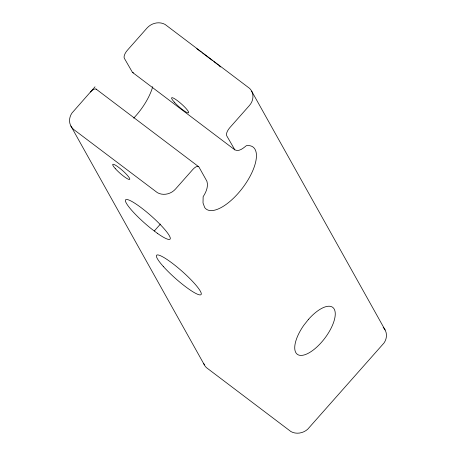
<?xml version="1.0" encoding="UTF-8"?>
<svg xmlns="http://www.w3.org/2000/svg" width="456" height="456" viewBox="0 0 456 456"><rect width="100%" height="100%" fill="white"/><g stroke="black" fill="none" stroke-linecap="round" stroke-linejoin="round"><path stroke-width="0.68" d="M95.036 86.8L71.974 113.025A14.136 12.631 -29.2 0 0 74.094 129.789L157.417 192.688A14.136 12.631 -29.2 0 0 175.48 189.075L192.802 169.495A7.068 2.958 -52.9 0 1 198.97 167.05L206.893 181.226C208.586 186.538 206.038 192.29 203.142 196.696L203.011 202.96L204.693 207.531A38.874 16.262 -52.9 0 0 245.556 183.779A38.874 16.262 -52.9 0 0 246.36 145.686C243.316 148.097 239.058 152.03 234.851 149.859L132.468 72.39L124.306 58.243A7.068 2.958 -52.9 0 1 127.378 50.251L147.02 28.055A14.136 12.631 -29.2 0 1 165.083 24.436L249.666 88.435A14.136 12.631 -29.2 0 1 249.403 105.53L229.761 127.726A7.068 2.958 -52.9 0 0 226.689 135.717L234.851 149.859M154.293 231.004L160.421 224.078M132.468 72.39L133.488 72.869M196.798 48.695L201.33 52.132M202.464 52.987L212.673 60.711M213.807 61.571L218.344 65.003M96.028 89.034L198.411 166.508M218.908 65.43L220.316 66.992M251.621 91.097L385.12 329.973M70.879 126.027L204.379 364.903M383.165 327.311A14.136 12.631 -29.2 0 1 384.026 342.975L307.686 429.244A14.136 12.631 -29.2 0 1 290.917 431.564L206.334 367.565A14.136 12.631 -29.2 0 1 203.712 363.392M90.43 92.038A7.068 2.953 -53.1 0 1 96.586 89.575M152.731 86.686A38.874 16.262 -52.9 0 1 133.705 118.121M308.552 319.291L303.793 325.305A29.401 12.301 -52.9 0 0 304.414 354.876A29.401 12.301 -52.9 0 0 335.137 316.008A29.401 12.301 -52.9 0 0 308.552 319.291M157.246 233.233L151.648 229.009A29.686 4.868 41.5 0 1 126.169 199.494A29.686 4.868 41.5 0 1 162.359 226.792A29.686 4.868 41.5 0 1 157.246 233.233M163.465 266.635A29.686 4.868 41.5 0 0 200.703 294.815A29.686 4.868 41.5 0 0 172.322 263.26A29.686 4.868 41.5 0 0 163.465 266.635M115.391 168.714A11.309 1.852 41.5 0 0 129.578 179.453A11.309 1.852 41.5 0 0 118.765 167.432A11.309 1.852 41.5 0 0 115.391 168.714M174.295 102.15A11.309 1.852 41.5 0 0 188.482 112.883A11.309 1.852 41.5 0 0 177.669 100.861A11.309 1.852 41.5 0 0 174.295 102.15"/></g></svg>
